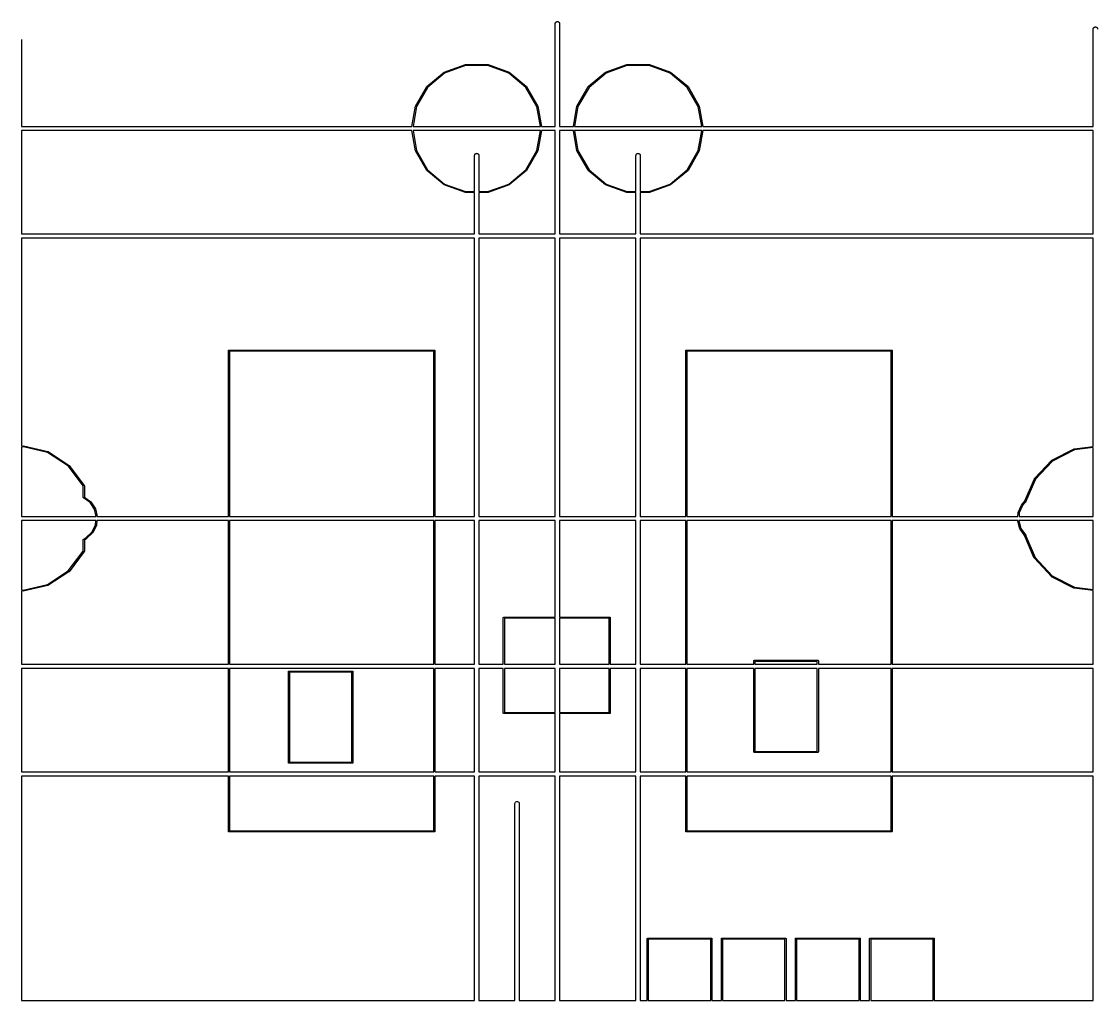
# Model space of a CAD drawing. Extents: x 15 to 494, y -198 to -76.
# Drawn here: x 251.6 to 302.4, y -156.7 to -110.5 of the extents above; entities that cross this region are included whole.
import ezdxf

# ---------------------------------------------------------------- set-up
doc = ezdxf.new("R2010")
doc.units = 0
doc.header["$MEASUREMENT"] = 0
doc.layers.add('BLACK', color=7, linetype='CONTINUOUS')

msp = doc.modelspace()

# ---------------------------------------------------------------- linework, layer by layer
at = {"layer": 'Black'}
for p, q in [((276.76, -110.617), (276.762, -110.608)), ((276.76, -115.47), (276.76, -110.617)), ((276.762, -110.6), (276.765, -110.591)), ((276.762, -110.608), (276.762, -110.6)), ((276.765, -110.591), (276.766, -110.583)), ((276.766, -110.583), (276.77, -110.575)), ((276.77, -110.575), (276.773, -110.567)), ((276.773, -110.567), (276.779, -110.56)), ((276.779, -110.56), (276.783, -110.553)), ((276.783, -110.553), (276.79, -110.547)), ((276.79, -110.547), (276.796, -110.54)), ((276.796, -110.54), (276.803, -110.536)), ((276.803, -110.536), (276.81, -110.53)), ((276.81, -110.53), (276.818, -110.527)), ((276.818, -110.527), (276.826, -110.523)), ((276.826, -110.523), (276.834, -110.522)), ((276.834, -110.522), (276.843, -110.519)), ((276.843, -110.519), (276.851, -110.519)), ((276.851, -110.519), (276.86, -110.517)), ((276.86, -110.517), (276.869, -110.519)), ((276.869, -110.519), (276.877, -110.519)), ((276.877, -110.519), (276.886, -110.522)), ((276.886, -110.522), (276.894, -110.523)), ((276.894, -110.523), (276.902, -110.527)), ((276.902, -110.527), (276.91, -110.53)), ((276.91, -110.53), (276.917, -110.536)), ((276.917, -110.536), (276.924, -110.54)), ((276.924, -110.54), (276.93, -110.547)), ((276.93, -110.547), (276.937, -110.553)), ((276.937, -110.553), (276.941, -110.56)), ((276.941, -110.56), (276.947, -110.567)), ((276.947, -110.567), (276.95, -110.575)), ((276.95, -110.575), (276.954, -110.583)), ((276.954, -110.583), (276.955, -110.591)), ((276.955, -110.591), (276.958, -110.6)), ((276.958, -110.6), (276.958, -110.608)), ((276.958, -110.608), (276.96, -110.617)), ((276.96, -110.617), (276.96, -115.47)), ((302.16, -110.871), (302.162, -110.862)), ((302.16, -115.47), (302.16, -110.871)), ((302.162, -110.854), (302.165, -110.845)), ((302.162, -110.862), (302.162, -110.854)), ((302.165, -110.845), (302.166, -110.837)), ((302.166, -110.837), (302.17, -110.829)), ((302.17, -110.829), (302.173, -110.821)), ((302.173, -110.821), (302.179, -110.814)), ((302.179, -110.814), (302.183, -110.807)), ((302.183, -110.807), (302.19, -110.801)), ((302.19, -110.801), (302.196, -110.794)), ((302.196, -110.794), (302.203, -110.79)), ((302.203, -110.79), (302.21, -110.784)), ((302.21, -110.784), (302.218, -110.781)), ((302.218, -110.781), (302.226, -110.777)), ((302.226, -110.777), (302.234, -110.776)), ((302.234, -110.776), (302.243, -110.773)), ((302.243, -110.773), (302.251, -110.773)), ((302.251, -110.773), (302.26, -110.771)), ((302.26, -110.771), (302.269, -110.773)), ((302.269, -110.773), (302.277, -110.773)), ((302.277, -110.773), (302.286, -110.776)), ((302.286, -110.776), (302.294, -110.777)), ((302.294, -110.777), (302.302, -110.781)), ((302.302, -110.781), (302.31, -110.784)), ((302.31, -110.784), (302.317, -110.79)), ((302.317, -110.79), (302.324, -110.794)), ((302.324, -110.794), (302.33, -110.801)), ((302.33, -110.801), (302.337, -110.807)), ((302.337, -110.807), (302.341, -110.814)), ((302.341, -110.814), (302.347, -110.821)), ((302.347, -110.821), (302.35, -110.829)), ((302.35, -110.829), (302.354, -110.837)), ((302.354, -110.837), (302.355, -110.845)), ((302.355, -110.845), (302.358, -110.854)), ((302.358, -110.854), (302.358, -110.862)), ((302.358, -110.862), (302.36, -110.871)), ((251.558, -111.37), (251.56, -111.379)), ((251.56, -111.379), (251.56, -115.47)), ((271.512, -112.907), (272.516, -112.542)), ((272.525, -112.591), (271.537, -112.95)), ((272.516, -112.542), (273.584, -112.542)), ((273.575, -112.591), (272.525, -112.591)), ((274.562, -112.95), (273.575, -112.591)), ((273.584, -112.542), (274.587, -112.907)), ((279.132, -112.907), (280.136, -112.542)), ((280.145, -112.591), (279.157, -112.95)), ((280.136, -112.542), (281.204, -112.542)), ((281.195, -112.591), (280.145, -112.591)), ((282.183, -112.95), (281.195, -112.591)), ((281.204, -112.542), (282.207, -112.907)), ((270.694, -113.593), (271.512, -112.907)), ((271.537, -112.95), (270.733, -113.626)), ((275.367, -113.626), (274.562, -112.95)), ((274.587, -112.907), (275.406, -113.593)), ((278.314, -113.593), (279.132, -112.907)), ((279.157, -112.95), (278.353, -113.626)), ((282.987, -113.626), (282.183, -112.95)), ((282.207, -112.907), (283.026, -113.593)), ((270.16, -114.518), (270.694, -113.593)), ((270.733, -113.626), (270.207, -114.535)), ((275.893, -114.535), (275.367, -113.626)), ((275.406, -113.593), (275.94, -114.518)), ((277.78, -114.518), (278.314, -113.593)), ((278.353, -113.626), (277.827, -114.535)), ((283.513, -114.535), (282.987, -113.626)), ((283.026, -113.593), (283.56, -114.518)), ((269.993, -115.47), (270.16, -114.518)), ((270.207, -114.535), (270.043, -115.47)), ((276.057, -115.47), (275.893, -114.535)), ((275.94, -114.518), (276.107, -115.47)), ((277.613, -115.47), (277.78, -114.518)), ((277.827, -114.535), (277.663, -115.47)), ((283.677, -115.47), (283.513, -114.535)), ((283.56, -114.518), (283.727, -115.47)), ((251.56, -115.47), (269.993, -115.47)), ((251.56, -115.67), (251.56, -120.55)), ((269.993, -115.67), (251.56, -115.67)), ((270.16, -116.622), (269.993, -115.67)), ((270.043, -115.47), (276.057, -115.47)), ((270.043, -115.67), (270.207, -116.605)), ((276.057, -115.67), (270.043, -115.67)), ((275.893, -116.605), (276.057, -115.67)), ((276.107, -115.67), (275.94, -116.622)), ((276.107, -115.47), (276.76, -115.47)), ((276.76, -115.67), (276.107, -115.67)), ((276.76, -120.55), (276.76, -115.67)), ((276.96, -115.47), (277.613, -115.47)), ((276.96, -115.67), (276.96, -120.55)), ((277.613, -115.67), (276.96, -115.67)), ((277.78, -116.622), (277.613, -115.67)), ((277.663, -115.47), (283.677, -115.47)), ((277.663, -115.67), (277.827, -116.605)), ((283.677, -115.67), (277.663, -115.67)), ((283.513, -116.605), (283.677, -115.67)), ((283.727, -115.67), (283.56, -116.622)), ((283.727, -115.47), (302.16, -115.47)), ((302.16, -115.67), (283.727, -115.67)), ((302.16, -120.55), (302.16, -115.67)), ((270.694, -117.547), (270.16, -116.622)), ((270.207, -116.605), (270.733, -117.514)), ((272.95, -116.84), (272.952, -116.831)), ((272.95, -118.549), (272.95, -116.84)), ((272.952, -116.823), (272.955, -116.814)), ((272.952, -116.831), (272.952, -116.823)), ((272.955, -116.814), (272.956, -116.806)), ((272.956, -116.806), (272.96, -116.798)), ((272.96, -116.798), (272.963, -116.79)), ((272.963, -116.79), (272.969, -116.783)), ((272.969, -116.783), (272.973, -116.776)), ((272.973, -116.776), (272.98, -116.77)), ((272.98, -116.77), (272.986, -116.763)), ((272.986, -116.763), (272.993, -116.759)), ((272.993, -116.759), (273, -116.753)), ((273, -116.753), (273.008, -116.75)), ((273.008, -116.75), (273.016, -116.746)), ((273.016, -116.746), (273.024, -116.745)), ((273.024, -116.745), (273.033, -116.742)), ((273.033, -116.742), (273.041, -116.742)), ((273.041, -116.742), (273.05, -116.74)), ((273.05, -116.74), (273.059, -116.742)), ((273.059, -116.742), (273.067, -116.742)), ((273.067, -116.742), (273.076, -116.745)), ((273.076, -116.745), (273.084, -116.746)), ((273.084, -116.746), (273.092, -116.75)), ((273.092, -116.75), (273.1, -116.753)), ((273.1, -116.753), (273.107, -116.759)), ((273.107, -116.759), (273.114, -116.763)), ((273.114, -116.763), (273.12, -116.77)), ((273.12, -116.77), (273.127, -116.776)), ((273.127, -116.776), (273.131, -116.783)), ((273.131, -116.783), (273.137, -116.79)), ((273.137, -116.79), (273.14, -116.798)), ((273.14, -116.798), (273.144, -116.806)), ((273.144, -116.806), (273.145, -116.814)), ((273.145, -116.814), (273.148, -116.823)), ((273.148, -116.823), (273.148, -116.831)), ((273.148, -116.831), (273.15, -116.84)), ((273.15, -116.84), (273.15, -118.549)), ((275.367, -117.514), (275.893, -116.605)), ((275.94, -116.622), (275.406, -117.547)), ((278.314, -117.547), (277.78, -116.622)), ((277.827, -116.605), (278.353, -117.514)), ((280.57, -116.84), (280.572, -116.831)), ((280.57, -118.549), (280.57, -116.84)), ((280.572, -116.823), (280.575, -116.814)), ((280.572, -116.831), (280.572, -116.823)), ((280.575, -116.814), (280.576, -116.806)), ((280.576, -116.806), (280.58, -116.798)), ((280.58, -116.798), (280.583, -116.79)), ((280.583, -116.79), (280.589, -116.783)), ((280.589, -116.783), (280.593, -116.776)), ((280.593, -116.776), (280.6, -116.77)), ((280.6, -116.77), (280.606, -116.763)), ((280.606, -116.763), (280.613, -116.759)), ((280.613, -116.759), (280.62, -116.753)), ((280.62, -116.753), (280.628, -116.75)), ((280.628, -116.75), (280.636, -116.746)), ((280.636, -116.746), (280.644, -116.745)), ((280.644, -116.745), (280.653, -116.742)), ((280.653, -116.742), (280.661, -116.742)), ((280.661, -116.742), (280.67, -116.74)), ((280.67, -116.74), (280.679, -116.742)), ((280.679, -116.742), (280.687, -116.742)), ((280.687, -116.742), (280.696, -116.745)), ((280.696, -116.745), (280.704, -116.746)), ((280.704, -116.746), (280.712, -116.75)), ((280.712, -116.75), (280.72, -116.753)), ((280.72, -116.753), (280.727, -116.759)), ((280.727, -116.759), (280.734, -116.763)), ((280.734, -116.763), (280.74, -116.77)), ((280.74, -116.77), (280.747, -116.776)), ((280.747, -116.776), (280.751, -116.783)), ((280.751, -116.783), (280.757, -116.79)), ((280.757, -116.79), (280.76, -116.798)), ((280.76, -116.798), (280.764, -116.806)), ((280.764, -116.806), (280.765, -116.814)), ((280.765, -116.814), (280.768, -116.823)), ((280.768, -116.823), (280.768, -116.831)), ((280.768, -116.831), (280.77, -116.84)), ((280.77, -116.84), (280.77, -118.549)), ((282.987, -117.514), (283.513, -116.605)), ((283.56, -116.622), (283.026, -117.547)), ((271.512, -118.233), (270.694, -117.547)), ((270.733, -117.514), (271.537, -118.19)), ((274.562, -118.19), (275.367, -117.514)), ((275.406, -117.547), (274.587, -118.233)), ((279.132, -118.233), (278.314, -117.547)), ((278.353, -117.514), (279.157, -118.19)), ((282.183, -118.19), (282.987, -117.514)), ((283.026, -117.547), (282.207, -118.233)), ((272.516, -118.598), (271.512, -118.233)), ((271.537, -118.19), (272.525, -118.549)), ((273.575, -118.549), (274.562, -118.19)), ((274.587, -118.233), (273.584, -118.598)), ((280.136, -118.598), (279.132, -118.233)), ((279.157, -118.19), (280.145, -118.549)), ((281.195, -118.549), (282.183, -118.19)), ((282.207, -118.233), (281.204, -118.598)), ((272.95, -118.598), (272.516, -118.598)), ((272.525, -118.549), (272.95, -118.549)), ((272.95, -120.55), (272.95, -118.598)), ((273.15, -118.549), (273.575, -118.549)), ((273.584, -118.598), (273.15, -118.598)), ((273.15, -118.598), (273.15, -120.55)), ((280.57, -118.598), (280.136, -118.598)), ((280.145, -118.549), (280.57, -118.549)), ((280.57, -120.55), (280.57, -118.598)), ((280.77, -118.549), (281.195, -118.549)), ((281.204, -118.598), (280.77, -118.598)), ((280.77, -118.598), (280.77, -120.55)), ((251.56, -120.55), (272.95, -120.55)), ((272.95, -120.75), (251.56, -120.75)), ((251.56, -120.75), (251.56, -130.563)), ((272.95, -133.885), (272.95, -120.75)), ((273.15, -120.55), (276.76, -120.55)), ((273.15, -120.75), (273.15, -133.885)), ((276.76, -120.75), (273.15, -120.75)), ((276.76, -133.885), (276.76, -120.75)), ((276.96, -120.55), (280.57, -120.55)), ((276.96, -120.75), (276.96, -133.885)), ((280.57, -120.75), (276.96, -120.75)), ((280.57, -133.885), (280.57, -120.75)), ((280.77, -120.55), (302.16, -120.55)), ((280.77, -120.75), (280.77, -133.885)), ((302.16, -120.75), (280.77, -120.75)), ((302.16, -130.587), (302.16, -120.75)), ((261.327, -126.05), (261.328, -126.048)), ((261.327, -126.052), (261.327, -126.05)), ((261.327, -126.054), (261.327, -126.052)), ((261.327, -133.885), (261.327, -126.054)), ((261.328, -126.048), (261.329, -126.045)), ((261.329, -126.045), (261.33, -126.044)), ((261.33, -126.041), (261.332, -126.04)), ((261.33, -126.044), (261.33, -126.041)), ((261.332, -126.04), (261.333, -126.038)), ((261.333, -126.038), (261.335, -126.037)), ((261.335, -126.037), (261.336, -126.035)), ((261.336, -126.035), (261.338, -126.034)), ((261.338, -126.034), (261.339, -126.032)), ((261.339, -126.032), (261.342, -126.032)), ((261.342, -126.032), (261.343, -126.031)), ((261.343, -126.031), (261.346, -126.03)), ((261.346, -126.03), (261.348, -126.029)), ((261.348, -126.029), (261.35, -126.029)), ((261.35, -126.029), (261.352, -126.029)), ((261.352, -126.029), (271.052, -126.029)), ((261.377, -126.079), (261.377, -133.885)), ((271.027, -126.079), (261.377, -126.079)), ((271.027, -133.885), (271.027, -126.079)), ((271.052, -126.029), (271.054, -126.029)), ((271.054, -126.029), (271.056, -126.029)), ((271.056, -126.029), (271.058, -126.03)), ((271.058, -126.03), (271.061, -126.031)), ((271.061, -126.031), (271.062, -126.032)), ((271.062, -126.032), (271.065, -126.032)), ((271.065, -126.032), (271.066, -126.034)), ((271.066, -126.034), (271.068, -126.035)), ((271.068, -126.035), (271.069, -126.037)), ((271.069, -126.037), (271.071, -126.038)), ((271.071, -126.038), (271.072, -126.04)), ((271.072, -126.04), (271.074, -126.041)), ((271.074, -126.041), (271.074, -126.044)), ((271.074, -126.044), (271.075, -126.045)), ((271.075, -126.045), (271.076, -126.048)), ((271.076, -126.048), (271.077, -126.05)), ((271.077, -126.05), (271.077, -126.052)), ((271.077, -126.052), (271.077, -126.054)), ((271.077, -126.054), (271.077, -133.885)), ((282.917, -126.05), (282.918, -126.048)), ((282.917, -126.052), (282.917, -126.05)), ((282.917, -126.054), (282.917, -126.052)), ((282.917, -133.885), (282.917, -126.054)), ((282.918, -126.048), (282.919, -126.045)), ((282.919, -126.045), (282.92, -126.044)), ((282.92, -126.041), (282.922, -126.04)), ((282.92, -126.044), (282.92, -126.041)), ((282.922, -126.04), (282.923, -126.038)), ((282.923, -126.038), (282.925, -126.037)), ((282.925, -126.037), (282.926, -126.035)), ((282.926, -126.035), (282.928, -126.034)), ((282.928, -126.034), (282.929, -126.032)), ((282.929, -126.032), (282.932, -126.032)), ((282.932, -126.032), (282.933, -126.031)), ((282.933, -126.031), (282.936, -126.03)), ((282.936, -126.03), (282.938, -126.029)), ((282.938, -126.029), (282.94, -126.029)), ((282.94, -126.029), (282.942, -126.029)), ((282.942, -126.029), (292.642, -126.029)), ((282.967, -126.079), (282.967, -133.885)), ((292.617, -126.079), (282.967, -126.079)), ((292.617, -133.885), (292.617, -126.079)), ((292.642, -126.029), (292.644, -126.029)), ((292.644, -126.029), (292.646, -126.029)), ((292.646, -126.029), (292.648, -126.03)), ((292.648, -126.03), (292.651, -126.031)), ((292.651, -126.031), (292.652, -126.032)), ((292.652, -126.032), (292.654, -126.032)), ((292.654, -126.032), (292.656, -126.034)), ((292.656, -126.034), (292.658, -126.035)), ((292.658, -126.035), (292.659, -126.037)), ((292.659, -126.037), (292.661, -126.038)), ((292.661, -126.038), (292.662, -126.04)), ((292.662, -126.04), (292.664, -126.041)), ((292.664, -126.041), (292.664, -126.044)), ((292.664, -126.044), (292.665, -126.045)), ((292.665, -126.045), (292.666, -126.048)), ((292.666, -126.048), (292.667, -126.05)), ((292.667, -126.05), (292.667, -126.052)), ((292.667, -126.052), (292.667, -126.054)), ((292.667, -126.054), (292.667, -133.885)), ((251.56, -130.563), (251.647, -130.553)), ((251.647, -130.553), (251.655, -130.554)), ((251.655, -130.554), (252.809, -130.824)), ((251.655, -130.554), (251.655, -130.554)), ((251.648, -130.603), (251.56, -130.614)), ((251.56, -130.614), (251.56, -133.885)), ((252.793, -130.872), (251.648, -130.603)), ((253.778, -131.515), (252.793, -130.872)), ((252.809, -130.824), (252.817, -130.827)), ((252.817, -130.827), (253.809, -131.476)), ((300.204, -131.231), (301.262, -130.696)), ((301.28, -130.743), (300.23, -131.274)), ((301.262, -130.696), (301.268, -130.694)), ((301.268, -130.694), (301.27, -130.694)), ((301.27, -130.694), (302.16, -130.587)), ((302.16, -130.638), (301.28, -130.743)), ((302.16, -133.885), (302.16, -130.638)), ((254.475, -132.443), (253.778, -131.515)), ((253.809, -131.476), (253.812, -131.479)), ((253.812, -131.479), (253.815, -131.482)), ((253.815, -131.482), (254.52, -132.42)), ((299.386, -132.1), (300.197, -131.236)), ((300.23, -131.274), (299.425, -132.131)), ((300.197, -131.236), (300.204, -131.231)), ((254.475, -132.985), (254.475, -132.443)), ((254.52, -132.42), (254.522, -132.423)), ((254.522, -132.423), (254.523, -132.426)), ((254.523, -132.426), (254.524, -132.427)), ((254.524, -132.427), (254.524, -132.428)), ((254.524, -132.428), (254.524, -132.431)), ((254.524, -132.431), (254.525, -132.435)), ((254.525, -132.435), (254.525, -132.972)), ((298.917, -133.19), (299.381, -132.107)), ((299.425, -132.131), (298.961, -133.217)), ((299.381, -132.107), (299.382, -132.106)), ((299.382, -132.106), (299.386, -132.1)), ((254.476, -132.988), (254.475, -132.985)), ((254.476, -132.991), (254.476, -132.988)), ((254.476, -132.992), (254.476, -132.991)), ((254.477, -132.994), (254.476, -132.992)), ((254.478, -132.996), (254.477, -132.994)), ((254.479, -132.999), (254.478, -132.996)), ((254.48, -133), (254.479, -132.999)), ((254.481, -133.001), (254.48, -133)), ((254.483, -133.003), (254.481, -133.001)), ((254.485, -133.005), (254.483, -133.003)), ((254.793, -133.234), (254.485, -133.005)), ((254.525, -132.972), (254.827, -133.196)), ((255.003, -133.55), (254.793, -133.234)), ((254.827, -133.196), (254.833, -133.203)), ((254.833, -133.203), (255.047, -133.527)), ((255.082, -133.885), (255.003, -133.55)), ((255.047, -133.527), (255.048, -133.529)), ((255.048, -133.529), (255.05, -133.535)), ((255.05, -133.535), (255.134, -133.885)), ((298.619, -133.708), (298.776, -133.355)), ((298.82, -133.379), (298.667, -133.724)), ((298.776, -133.355), (298.777, -133.353)), ((298.777, -133.353), (298.779, -133.35)), ((298.779, -133.35), (298.901, -133.199)), ((298.939, -133.231), (298.82, -133.379)), ((298.901, -133.199), (298.907, -133.194)), ((298.907, -133.194), (298.915, -133.19)), ((298.915, -133.19), (298.917, -133.19)), ((298.941, -133.232), (298.939, -133.231)), ((298.949, -133.229), (298.941, -133.232)), ((298.956, -133.224), (298.949, -133.229)), ((298.961, -133.217), (298.956, -133.224)), ((251.56, -133.885), (255.082, -133.885)), ((251.56, -134.085), (251.56, -137.358)), ((255.072, -134.085), (251.56, -134.085)), ((255.047, -134.297), (255.072, -134.085)), ((255.122, -134.085), (255.096, -134.307)), ((261.327, -134.085), (255.122, -134.085)), ((255.134, -133.885), (261.327, -133.885)), ((261.327, -140.87), (261.327, -134.085)), ((261.377, -133.885), (271.027, -133.885)), ((261.377, -134.085), (261.377, -140.87)), ((271.027, -134.085), (261.377, -134.085)), ((271.027, -140.87), (271.027, -134.085)), ((271.077, -133.885), (272.95, -133.885)), ((271.077, -134.085), (271.077, -140.87)), ((272.95, -134.085), (271.077, -134.085)), ((272.95, -140.87), (272.95, -134.085)), ((273.15, -133.885), (276.76, -133.885)), ((273.15, -134.085), (273.15, -140.87)), ((276.76, -134.085), (273.15, -134.085)), ((276.76, -138.645), (276.76, -134.085)), ((276.96, -133.885), (280.57, -133.885)), ((276.96, -134.085), (276.96, -138.645)), ((280.57, -134.085), (276.96, -134.085)), ((280.57, -140.87), (280.57, -134.085)), ((280.77, -133.885), (282.917, -133.885)), ((280.77, -134.085), (280.77, -140.87)), ((282.917, -134.085), (280.77, -134.085)), ((282.917, -140.87), (282.917, -134.085)), ((282.967, -133.885), (292.617, -133.885)), ((282.967, -134.085), (282.967, -140.87)), ((292.617, -134.085), (282.967, -134.085)), ((292.617, -140.87), (292.617, -134.085)), ((292.667, -133.885), (298.606, -133.885)), ((292.667, -134.085), (292.667, -140.87)), ((298.592, -134.085), (292.667, -134.085)), ((298.591, -134.101), (298.592, -134.085)), ((298.592, -134.11), (298.591, -134.101)), ((298.699, -134.48), (298.592, -134.11)), ((298.606, -133.885), (298.617, -133.716)), ((298.617, -133.716), (298.619, -133.708)), ((298.642, -134.085), (298.641, -134.1)), ((298.641, -134.1), (298.746, -134.462)), ((302.16, -134.085), (298.642, -134.085)), ((298.667, -133.724), (298.656, -133.885)), ((298.656, -133.885), (302.16, -133.885)), ((302.16, -137.333), (302.16, -134.085)), ((254.878, -134.636), (255.047, -134.297)), ((255.094, -134.315), (254.92, -134.662)), ((255.096, -134.307), (255.094, -134.315)), ((298.703, -134.488), (298.699, -134.48)), ((298.928, -134.797), (298.703, -134.488)), ((298.703, -134.488), (298.703, -134.488)), ((298.746, -134.462), (298.97, -134.77)), ((254.475, -134.985), (254.477, -134.976)), ((254.475, -135.527), (254.475, -134.985)), ((254.477, -134.976), (254.481, -134.969)), ((254.481, -134.969), (254.487, -134.963)), ((254.487, -134.963), (254.496, -134.96)), ((254.496, -134.96), (254.504, -134.96)), ((254.504, -134.96), (254.508, -134.962)), ((254.508, -134.962), (254.509, -134.96)), ((254.509, -134.96), (254.513, -134.952)), ((254.513, -134.952), (254.52, -134.947)), ((254.52, -134.947), (254.601, -134.898)), ((254.528, -134.993), (254.525, -134.992)), ((254.525, -134.992), (254.525, -135.535)), ((254.537, -134.993), (254.528, -134.993)), ((254.545, -134.99), (254.537, -134.993)), ((254.629, -134.939), (254.545, -134.99)), ((254.601, -134.898), (254.878, -134.636)), ((254.631, -134.938), (254.629, -134.939)), ((254.633, -134.936), (254.631, -134.938)), ((254.915, -134.669), (254.633, -134.936)), ((254.92, -134.662), (254.915, -134.669)), ((298.924, -134.811), (298.925, -134.803)), ((298.926, -134.82), (298.924, -134.811)), ((298.925, -134.803), (298.928, -134.797)), ((299.375, -135.853), (298.926, -134.82)), ((298.97, -134.77), (298.974, -134.778)), ((298.973, -134.795), (298.971, -134.798)), ((298.971, -134.798), (298.972, -134.8)), ((298.972, -134.8), (299.419, -135.829)), ((298.975, -134.787), (298.973, -134.795)), ((298.974, -134.778), (298.975, -134.787)), ((253.769, -136.463), (254.475, -135.527)), ((254.52, -135.55), (253.806, -136.496)), ((254.522, -135.547), (254.52, -135.55)), ((254.523, -135.544), (254.522, -135.547)), ((254.524, -135.543), (254.523, -135.544)), ((254.525, -135.535), (254.524, -135.539)), ((254.524, -135.539), (254.524, -135.542)), ((254.524, -135.542), (254.524, -135.543)), ((299.377, -135.856), (299.375, -135.853)), ((299.379, -135.86), (299.377, -135.856)), ((300.187, -136.727), (299.379, -135.86)), ((299.419, -135.829), (300.221, -136.689)), ((252.783, -137.103), (253.769, -136.463)), ((253.8, -136.502), (252.806, -137.147)), ((253.806, -136.496), (253.8, -136.502)), ((253.8, -136.502), (253.8, -136.502)), ((251.636, -137.367), (252.783, -137.103)), ((252.798, -137.151), (251.643, -137.417)), ((252.806, -137.147), (252.798, -137.151)), ((300.193, -136.731), (300.187, -136.727)), ((300.194, -136.732), (300.193, -136.731)), ((301.25, -137.27), (300.194, -136.732)), ((300.221, -136.689), (301.269, -137.224)), ((251.56, -137.358), (251.636, -137.367)), ((251.635, -137.418), (251.56, -137.408)), ((251.56, -137.408), (251.56, -140.87)), ((251.643, -137.417), (251.635, -137.418)), ((251.635, -137.418), (251.635, -137.418)), ((251.635, -137.418), (251.635, -137.418)), ((251.643, -137.417), (251.643, -137.417)), ((301.258, -137.273), (301.25, -137.27)), ((302.16, -137.384), (301.258, -137.273)), ((301.269, -137.224), (302.16, -137.333)), ((302.16, -140.87), (302.16, -137.384)), ((274.305, -138.666), (274.306, -138.664)), ((274.305, -138.668), (274.305, -138.666)), ((274.305, -138.67), (274.305, -138.668)), ((274.305, -140.87), (274.305, -138.67)), ((274.306, -138.664), (274.307, -138.661)), ((274.307, -138.661), (274.308, -138.66)), ((274.308, -138.657), (274.31, -138.656)), ((274.308, -138.66), (274.308, -138.657)), ((274.31, -138.656), (274.311, -138.654)), ((274.311, -138.654), (274.313, -138.653)), ((274.313, -138.653), (274.314, -138.651)), ((274.314, -138.651), (274.316, -138.65)), ((274.316, -138.65), (274.317, -138.648)), ((274.317, -138.648), (274.32, -138.648)), ((274.32, -138.648), (274.321, -138.647)), ((274.321, -138.647), (274.324, -138.646)), ((274.324, -138.646), (274.326, -138.645)), ((274.326, -138.645), (274.328, -138.645)), ((274.328, -138.645), (274.33, -138.645)), ((274.33, -138.645), (276.76, -138.645)), ((276.96, -138.645), (279.33, -138.645)), ((279.33, -138.645), (279.332, -138.645)), ((279.332, -138.645), (279.334, -138.645)), ((279.334, -138.645), (279.336, -138.646)), ((279.336, -138.646), (279.339, -138.647)), ((279.339, -138.647), (279.34, -138.648)), ((279.34, -138.648), (279.342, -138.648)), ((279.342, -138.648), (279.344, -138.65)), ((279.344, -138.65), (279.346, -138.651)), ((279.346, -138.651), (279.347, -138.653)), ((279.347, -138.653), (279.349, -138.654)), ((279.349, -138.654), (279.35, -138.656)), ((279.35, -138.656), (279.352, -138.657)), ((279.352, -138.657), (279.352, -138.66)), ((279.352, -138.66), (279.353, -138.661)), ((279.353, -138.661), (279.354, -138.664)), ((279.354, -138.664), (279.355, -138.666)), ((279.355, -138.666), (279.355, -138.668)), ((279.355, -138.668), (279.355, -138.67)), ((279.355, -138.67), (279.355, -140.87)), ((274.355, -138.695), (274.355, -140.87)), ((276.76, -138.695), (274.355, -138.695)), ((276.76, -140.87), (276.76, -138.695)), ((276.96, -138.695), (276.96, -140.87)), ((279.305, -138.695), (276.96, -138.695)), ((279.305, -140.87), (279.305, -138.695)), ((286.13, -140.701), (286.131, -140.699)), ((286.13, -140.703), (286.13, -140.701)), ((286.13, -140.705), (286.13, -140.703)), ((286.13, -140.87), (286.13, -140.705)), ((286.131, -140.699), (286.132, -140.696)), ((286.132, -140.696), (286.133, -140.695)), ((286.133, -140.692), (286.135, -140.691)), ((286.133, -140.695), (286.133, -140.692)), ((286.135, -140.691), (286.136, -140.689)), ((286.136, -140.689), (286.138, -140.688)), ((286.138, -140.688), (286.139, -140.686)), ((286.139, -140.686), (286.141, -140.685)), ((286.141, -140.685), (286.142, -140.683)), ((286.142, -140.683), (286.145, -140.683)), ((286.145, -140.683), (286.146, -140.682)), ((286.146, -140.682), (286.149, -140.681)), ((286.149, -140.681), (286.151, -140.68)), ((286.151, -140.68), (286.153, -140.68)), ((286.153, -140.68), (286.155, -140.68)), ((286.155, -140.68), (289.155, -140.68)), ((289.155, -140.68), (289.157, -140.68)), ((289.157, -140.68), (289.159, -140.68)), ((289.159, -140.68), (289.161, -140.681)), ((289.161, -140.681), (289.164, -140.682)), ((289.164, -140.682), (289.165, -140.683)), ((289.165, -140.683), (289.167, -140.683)), ((289.167, -140.683), (289.169, -140.685)), ((289.169, -140.685), (289.171, -140.686)), ((289.171, -140.686), (289.172, -140.688)), ((289.172, -140.688), (289.174, -140.689)), ((289.174, -140.689), (289.175, -140.691)), ((289.175, -140.691), (289.177, -140.692)), ((289.177, -140.692), (289.177, -140.695)), ((289.177, -140.695), (289.178, -140.696)), ((289.178, -140.696), (289.179, -140.699)), ((289.179, -140.699), (289.18, -140.701)), ((289.18, -140.701), (289.18, -140.703)), ((289.18, -140.703), (289.18, -140.705)), ((289.18, -140.705), (289.18, -140.87)), ((251.56, -140.87), (261.327, -140.87)), ((251.56, -141.07), (251.56, -145.95)), ((261.327, -141.07), (251.56, -141.07)), ((261.327, -145.95), (261.327, -141.07)), ((261.377, -140.87), (271.027, -140.87)), ((261.377, -141.07), (261.377, -145.95)), ((271.027, -141.07), (261.377, -141.07)), ((264.159, -141.209), (264.16, -141.207)), ((264.159, -141.211), (264.159, -141.209)), ((264.159, -141.213), (264.159, -141.211)), ((264.159, -145.513), (264.159, -141.213)), ((264.16, -141.207), (264.161, -141.204)), ((264.161, -141.204), (264.162, -141.203)), ((264.162, -141.201), (264.164, -141.199)), ((264.162, -141.203), (264.162, -141.201)), ((264.164, -141.199), (264.165, -141.197)), ((264.165, -141.197), (264.167, -141.196)), ((264.167, -141.196), (264.168, -141.194)), ((264.168, -141.194), (264.17, -141.193)), ((264.17, -141.193), (264.171, -141.191)), ((264.171, -141.191), (264.174, -141.191)), ((264.174, -141.191), (264.175, -141.19)), ((264.175, -141.19), (264.178, -141.189)), ((264.178, -141.189), (264.18, -141.188)), ((264.18, -141.188), (264.182, -141.188)), ((264.182, -141.188), (264.184, -141.188)), ((264.184, -141.188), (267.184, -141.188)), ((267.184, -141.188), (267.186, -141.188)), ((267.186, -141.188), (267.188, -141.188)), ((267.188, -141.188), (267.19, -141.189)), ((267.19, -141.189), (267.193, -141.19)), ((267.193, -141.19), (267.194, -141.191)), ((267.194, -141.191), (267.197, -141.191)), ((267.197, -141.191), (267.198, -141.193)), ((267.198, -141.193), (267.2, -141.194)), ((267.2, -141.194), (267.201, -141.196)), ((267.201, -141.196), (267.203, -141.197)), ((267.203, -141.197), (267.204, -141.199)), ((267.204, -141.199), (267.206, -141.201)), ((267.206, -141.201), (267.206, -141.203)), ((267.206, -141.203), (267.207, -141.204)), ((267.207, -141.204), (267.208, -141.207)), ((267.208, -141.207), (267.209, -141.209)), ((267.209, -141.209), (267.209, -141.211)), ((267.209, -141.211), (267.209, -141.213)), ((267.209, -141.213), (267.209, -145.513)), ((271.027, -145.95), (271.027, -141.07)), ((271.077, -140.87), (272.95, -140.87)), ((271.077, -141.07), (271.077, -145.95)), ((272.95, -141.07), (271.077, -141.07)), ((272.95, -145.95), (272.95, -141.07)), ((273.15, -140.87), (274.305, -140.87)), ((273.15, -141.07), (273.15, -145.95)), ((274.305, -141.07), (273.15, -141.07)), ((274.305, -143.17), (274.305, -141.07)), ((274.355, -140.87), (276.76, -140.87)), ((274.355, -141.07), (274.355, -143.145)), ((276.76, -141.07), (274.355, -141.07)), ((276.76, -143.145), (276.76, -141.07)), ((276.96, -140.87), (279.305, -140.87)), ((276.96, -141.07), (276.96, -143.145)), ((279.305, -141.07), (276.96, -141.07)), ((279.305, -143.145), (279.305, -141.07)), ((279.355, -140.87), (280.57, -140.87)), ((279.355, -141.07), (279.355, -143.17)), ((280.57, -141.07), (279.355, -141.07)), ((280.57, -145.95), (280.57, -141.07)), ((280.77, -140.87), (282.917, -140.87)), ((280.77, -141.07), (280.77, -145.95)), ((282.917, -141.07), (280.77, -141.07)), ((282.917, -145.95), (282.917, -141.07)), ((282.967, -140.87), (286.13, -140.87)), ((286.13, -141.07), (282.967, -141.07)), ((282.967, -141.07), (282.967, -145.95)), ((286.13, -145.005), (286.13, -141.07)), ((286.18, -140.73), (286.18, -140.87)), ((289.13, -140.73), (286.18, -140.73)), ((286.18, -140.87), (289.13, -140.87)), ((286.18, -141.07), (286.18, -144.98)), ((289.13, -141.07), (286.18, -141.07)), ((289.13, -140.87), (289.13, -140.73)), ((289.13, -144.98), (289.13, -141.07)), ((289.18, -140.87), (292.617, -140.87)), ((289.18, -141.07), (289.18, -145.005)), ((292.617, -141.07), (289.18, -141.07)), ((292.617, -145.95), (292.617, -141.07)), ((292.667, -140.87), (302.16, -140.87)), ((292.667, -141.07), (292.667, -145.95)), ((302.16, -141.07), (292.667, -141.07)), ((302.16, -145.95), (302.16, -141.07)), ((264.209, -141.238), (264.209, -145.488)), ((267.159, -141.238), (264.209, -141.238)), ((267.159, -145.488), (267.159, -141.238)), ((274.305, -143.172), (274.305, -143.17)), ((274.305, -143.174), (274.305, -143.172)), ((274.306, -143.176), (274.305, -143.174)), ((274.307, -143.179), (274.306, -143.176)), ((274.308, -143.18), (274.307, -143.179)), ((274.308, -143.183), (274.308, -143.18)), ((274.31, -143.184), (274.308, -143.183)), ((274.311, -143.186), (274.31, -143.184)), ((274.313, -143.187), (274.311, -143.186)), ((274.314, -143.189), (274.313, -143.187)), ((274.316, -143.19), (274.314, -143.189)), ((274.317, -143.192), (274.316, -143.19)), ((274.32, -143.192), (274.317, -143.192)), ((274.321, -143.193), (274.32, -143.192)), ((274.324, -143.194), (274.321, -143.193)), ((274.326, -143.195), (274.324, -143.194)), ((274.328, -143.195), (274.326, -143.195)), ((274.33, -143.195), (274.328, -143.195)), ((276.76, -143.195), (274.33, -143.195)), ((274.355, -143.145), (276.76, -143.145)), ((276.76, -145.95), (276.76, -143.195)), ((276.96, -143.145), (279.305, -143.145)), ((279.33, -143.195), (276.96, -143.195)), ((276.96, -143.195), (276.96, -145.95)), ((279.332, -143.195), (279.33, -143.195)), ((279.334, -143.195), (279.332, -143.195)), ((279.336, -143.194), (279.334, -143.195)), ((279.339, -143.193), (279.336, -143.194)), ((279.34, -143.192), (279.339, -143.193)), ((279.342, -143.192), (279.34, -143.192)), ((279.344, -143.19), (279.342, -143.192)), ((279.346, -143.189), (279.344, -143.19)), ((279.347, -143.187), (279.346, -143.189)), ((279.349, -143.186), (279.347, -143.187)), ((279.35, -143.184), (279.349, -143.186)), ((279.352, -143.183), (279.35, -143.184)), ((279.353, -143.179), (279.352, -143.18)), ((279.352, -143.18), (279.352, -143.183)), ((279.354, -143.176), (279.353, -143.179)), ((279.355, -143.174), (279.354, -143.176)), ((279.355, -143.17), (279.355, -143.172)), ((279.355, -143.172), (279.355, -143.174)), ((286.13, -145.007), (286.13, -145.005)), ((286.13, -145.009), (286.13, -145.007)), ((286.131, -145.011), (286.13, -145.009)), ((286.132, -145.014), (286.131, -145.011)), ((286.133, -145.015), (286.132, -145.014)), ((286.133, -145.017), (286.133, -145.015)), ((286.135, -145.019), (286.133, -145.017)), ((286.136, -145.021), (286.135, -145.019)), ((286.138, -145.022), (286.136, -145.021)), ((286.139, -145.024), (286.138, -145.022)), ((286.141, -145.025), (286.139, -145.024)), ((286.142, -145.027), (286.141, -145.025)), ((286.145, -145.027), (286.142, -145.027)), ((286.146, -145.028), (286.145, -145.027)), ((286.149, -145.029), (286.146, -145.028)), ((286.151, -145.03), (286.149, -145.029)), ((286.153, -145.03), (286.151, -145.03)), ((286.155, -145.03), (286.153, -145.03)), ((289.155, -145.03), (286.155, -145.03)), ((286.18, -144.98), (289.13, -144.98)), ((289.157, -145.03), (289.155, -145.03)), ((289.159, -145.03), (289.157, -145.03)), ((289.161, -145.029), (289.159, -145.03)), ((289.164, -145.028), (289.161, -145.029)), ((289.165, -145.027), (289.164, -145.028)), ((289.167, -145.027), (289.165, -145.027)), ((289.169, -145.025), (289.167, -145.027)), ((289.171, -145.024), (289.169, -145.025)), ((289.172, -145.022), (289.171, -145.024)), ((289.174, -145.021), (289.172, -145.022)), ((289.175, -145.019), (289.174, -145.021)), ((289.177, -145.017), (289.175, -145.019)), ((289.178, -145.014), (289.177, -145.015)), ((289.177, -145.015), (289.177, -145.017)), ((289.179, -145.011), (289.178, -145.014)), ((289.18, -145.009), (289.179, -145.011)), ((289.18, -145.005), (289.18, -145.007)), ((289.18, -145.007), (289.18, -145.009)), ((264.159, -145.515), (264.159, -145.513)), ((264.159, -145.517), (264.159, -145.515)), ((264.16, -145.519), (264.159, -145.517)), ((264.161, -145.522), (264.16, -145.519)), ((264.162, -145.523), (264.161, -145.522)), ((264.162, -145.525), (264.162, -145.523)), ((264.164, -145.527), (264.162, -145.525)), ((264.165, -145.529), (264.164, -145.527)), ((264.167, -145.53), (264.165, -145.529)), ((264.168, -145.532), (264.167, -145.53)), ((264.17, -145.533), (264.168, -145.532)), ((264.171, -145.535), (264.17, -145.533)), ((264.174, -145.535), (264.171, -145.535)), ((264.175, -145.536), (264.174, -145.535)), ((264.178, -145.537), (264.175, -145.536)), ((264.18, -145.538), (264.178, -145.537)), ((264.182, -145.538), (264.18, -145.538)), ((264.184, -145.538), (264.182, -145.538)), ((267.184, -145.538), (264.184, -145.538)), ((264.209, -145.488), (267.159, -145.488)), ((267.186, -145.538), (267.184, -145.538)), ((267.188, -145.538), (267.186, -145.538)), ((267.19, -145.537), (267.188, -145.538)), ((267.193, -145.536), (267.19, -145.537)), ((267.194, -145.535), (267.193, -145.536)), ((267.197, -145.535), (267.194, -145.535)), ((267.198, -145.533), (267.197, -145.535)), ((267.2, -145.532), (267.198, -145.533)), ((267.201, -145.53), (267.2, -145.532)), ((267.203, -145.529), (267.201, -145.53)), ((267.204, -145.527), (267.203, -145.529)), ((267.206, -145.525), (267.204, -145.527)), ((267.207, -145.522), (267.206, -145.523)), ((267.206, -145.523), (267.206, -145.525)), ((267.208, -145.519), (267.207, -145.522)), ((267.209, -145.517), (267.208, -145.519)), ((267.209, -145.513), (267.209, -145.515)), ((267.209, -145.515), (267.209, -145.517)), ((251.56, -145.95), (261.327, -145.95)), ((261.327, -146.15), (251.56, -146.15)), ((251.56, -146.15), (251.56, -156.745)), ((261.327, -148.754), (261.327, -146.15)), ((261.377, -145.95), (271.027, -145.95)), ((261.377, -146.15), (261.377, -148.729)), ((271.027, -146.15), (261.377, -146.15)), ((271.027, -148.729), (271.027, -146.15)), ((271.077, -145.95), (272.95, -145.95)), ((271.077, -146.15), (271.077, -148.754)), ((272.95, -146.15), (271.077, -146.15)), ((272.95, -156.745), (272.95, -146.15)), ((273.15, -145.95), (276.76, -145.95)), ((273.15, -146.15), (273.15, -156.745)), ((276.76, -146.15), (273.15, -146.15)), ((276.76, -156.745), (276.76, -146.15)), ((276.96, -145.95), (280.57, -145.95)), ((276.96, -146.15), (276.96, -156.745)), ((280.57, -146.15), (276.96, -146.15)), ((280.57, -156.745), (280.57, -146.15)), ((280.77, -145.95), (282.917, -145.95)), ((282.917, -146.15), (280.77, -146.15)), ((280.77, -146.15), (280.77, -156.745)), ((282.917, -148.754), (282.917, -146.15)), ((282.967, -145.95), (292.617, -145.95)), ((282.967, -146.15), (282.967, -148.729)), ((292.617, -146.15), (282.967, -146.15)), ((292.617, -148.729), (292.617, -146.15)), ((292.667, -145.95), (302.16, -145.95)), ((292.667, -146.15), (292.667, -148.754)), ((302.16, -146.15), (292.667, -146.15)), ((302.16, -156.745), (302.16, -146.15)), ((274.855, -147.447), (274.861, -147.413)), ((274.855, -156.745), (274.855, -147.447)), ((274.861, -147.413), (274.878, -147.383)), ((274.878, -147.383), (274.905, -147.36)), ((274.905, -147.36), (274.938, -147.349)), ((274.938, -147.349), (274.972, -147.349)), ((274.972, -147.349), (275.005, -147.36)), ((275.005, -147.36), (275.032, -147.383)), ((275.032, -147.383), (275.049, -147.413)), ((275.049, -147.413), (275.055, -147.447)), ((275.055, -147.447), (275.055, -156.745)), ((261.327, -148.756), (261.327, -148.754)), ((261.327, -148.758), (261.327, -148.756)), ((261.328, -148.76), (261.327, -148.758)), ((261.329, -148.763), (261.328, -148.76)), ((261.33, -148.764), (261.329, -148.763)), ((261.33, -148.766), (261.33, -148.764)), ((261.332, -148.768), (261.33, -148.766)), ((261.333, -148.77), (261.332, -148.768)), ((261.335, -148.771), (261.333, -148.77)), ((261.336, -148.773), (261.335, -148.771)), ((261.338, -148.774), (261.336, -148.773)), ((261.339, -148.776), (261.338, -148.774)), ((261.342, -148.776), (261.339, -148.776)), ((261.343, -148.777), (261.342, -148.776)), ((261.346, -148.778), (261.343, -148.777)), ((261.348, -148.779), (261.346, -148.778)), ((261.35, -148.779), (261.348, -148.779)), ((261.352, -148.779), (261.35, -148.779)), ((271.052, -148.779), (261.352, -148.779)), ((261.377, -148.729), (271.027, -148.729)), ((271.054, -148.779), (271.052, -148.779)), ((271.056, -148.779), (271.054, -148.779)), ((271.058, -148.778), (271.056, -148.779)), ((271.061, -148.777), (271.058, -148.778)), ((271.062, -148.776), (271.061, -148.777)), ((271.065, -148.776), (271.062, -148.776)), ((271.066, -148.774), (271.065, -148.776)), ((271.068, -148.773), (271.066, -148.774)), ((271.069, -148.771), (271.068, -148.773)), ((271.071, -148.77), (271.069, -148.771)), ((271.072, -148.768), (271.071, -148.77)), ((271.074, -148.766), (271.072, -148.768)), ((271.075, -148.763), (271.074, -148.764)), ((271.074, -148.764), (271.074, -148.766)), ((271.076, -148.76), (271.075, -148.763)), ((271.077, -148.758), (271.076, -148.76)), ((271.077, -148.754), (271.077, -148.756)), ((271.077, -148.756), (271.077, -148.758)), ((282.917, -148.756), (282.917, -148.754)), ((282.917, -148.758), (282.917, -148.756)), ((282.918, -148.76), (282.917, -148.758)), ((282.919, -148.763), (282.918, -148.76)), ((282.92, -148.764), (282.919, -148.763)), ((282.92, -148.766), (282.92, -148.764)), ((282.922, -148.768), (282.92, -148.766)), ((282.923, -148.77), (282.922, -148.768)), ((282.925, -148.771), (282.923, -148.77)), ((282.926, -148.773), (282.925, -148.771)), ((282.928, -148.774), (282.926, -148.773)), ((282.929, -148.776), (282.928, -148.774)), ((282.932, -148.776), (282.929, -148.776)), ((282.933, -148.777), (282.932, -148.776)), ((282.936, -148.778), (282.933, -148.777)), ((282.938, -148.779), (282.936, -148.778)), ((282.94, -148.779), (282.938, -148.779)), ((282.942, -148.779), (282.94, -148.779)), ((292.642, -148.779), (282.942, -148.779)), ((282.967, -148.729), (292.617, -148.729)), ((292.644, -148.779), (292.642, -148.779)), ((292.646, -148.779), (292.644, -148.779)), ((292.648, -148.778), (292.646, -148.779)), ((292.651, -148.777), (292.648, -148.778)), ((292.652, -148.776), (292.651, -148.777)), ((292.654, -148.776), (292.652, -148.776)), ((292.656, -148.774), (292.654, -148.776)), ((292.658, -148.773), (292.656, -148.774)), ((292.659, -148.771), (292.658, -148.773)), ((292.661, -148.77), (292.659, -148.771)), ((292.662, -148.768), (292.661, -148.77)), ((292.664, -148.766), (292.662, -148.768)), ((292.665, -148.763), (292.664, -148.764)), ((292.664, -148.764), (292.664, -148.766)), ((292.666, -148.76), (292.665, -148.763)), ((292.667, -148.758), (292.666, -148.76)), ((292.667, -148.754), (292.667, -148.756)), ((292.667, -148.756), (292.667, -148.758)), ((281.103, -153.822), (281.104, -153.82)), ((281.103, -156.745), (281.103, -153.822)), ((281.104, -153.816), (281.105, -153.813)), ((281.104, -153.818), (281.104, -153.816)), ((281.104, -153.82), (281.104, -153.818)), ((281.105, -153.813), (281.106, -153.811)), ((281.106, -153.811), (281.107, -153.809)), ((281.107, -153.809), (281.108, -153.808)), ((281.108, -153.808), (281.109, -153.806)), ((281.109, -153.806), (281.111, -153.804)), ((281.111, -153.804), (281.112, -153.803)), ((281.112, -153.803), (281.114, -153.802)), ((281.114, -153.802), (281.116, -153.8)), ((281.116, -153.8), (281.118, -153.8)), ((281.118, -153.8), (281.12, -153.798)), ((281.12, -153.798), (281.122, -153.798)), ((281.122, -153.798), (281.124, -153.797)), ((281.124, -153.797), (281.126, -153.797)), ((281.126, -153.797), (281.128, -153.797)), ((281.128, -153.797), (284.128, -153.797)), ((281.153, -153.847), (281.153, -156.745)), ((284.103, -153.847), (281.153, -153.847)), ((284.103, -156.745), (284.103, -153.847)), ((284.128, -153.797), (284.13, -153.797)), ((284.13, -153.797), (284.133, -153.797)), ((284.133, -153.797), (284.135, -153.798)), ((284.135, -153.798), (284.137, -153.798)), ((284.137, -153.798), (284.139, -153.8)), ((284.139, -153.8), (284.141, -153.8)), ((284.141, -153.8), (284.142, -153.802)), ((284.142, -153.802), (284.144, -153.803)), ((284.144, -153.803), (284.146, -153.804)), ((284.146, -153.804), (284.147, -153.806)), ((284.147, -153.806), (284.148, -153.808)), ((284.148, -153.808), (284.15, -153.809)), ((284.15, -153.809), (284.151, -153.811)), ((284.151, -153.811), (284.152, -153.813)), ((284.152, -153.813), (284.152, -153.816)), ((284.152, -153.816), (284.153, -153.818)), ((284.153, -153.818), (284.153, -153.82)), ((284.153, -153.82), (284.153, -153.822)), ((284.153, -153.822), (284.153, -156.745)), ((284.603, -153.822), (284.604, -153.82)), ((284.603, -156.745), (284.603, -153.822)), ((284.604, -153.816), (284.605, -153.813)), ((284.604, -153.818), (284.604, -153.816)), ((284.604, -153.82), (284.604, -153.818)), ((284.605, -153.813), (284.606, -153.811)), ((284.606, -153.811), (284.607, -153.809)), ((284.607, -153.809), (284.608, -153.808)), ((284.608, -153.808), (284.609, -153.806)), ((284.609, -153.806), (284.611, -153.804)), ((284.611, -153.804), (284.612, -153.803)), ((284.612, -153.803), (284.614, -153.802)), ((284.614, -153.802), (284.616, -153.8)), ((284.616, -153.8), (284.618, -153.8)), ((284.618, -153.8), (284.62, -153.798)), ((284.62, -153.798), (284.622, -153.798)), ((284.622, -153.798), (284.624, -153.797)), ((284.624, -153.797), (284.626, -153.797)), ((284.626, -153.797), (284.628, -153.797)), ((284.628, -153.797), (287.628, -153.797)), ((284.653, -153.847), (284.653, -156.745)), ((287.603, -153.847), (284.653, -153.847)), ((287.603, -156.745), (287.603, -153.847)), ((287.628, -153.797), (287.63, -153.797)), ((287.63, -153.797), (287.633, -153.797)), ((287.633, -153.797), (287.635, -153.798)), ((287.635, -153.798), (287.637, -153.798)), ((287.637, -153.798), (287.639, -153.8)), ((287.639, -153.8), (287.641, -153.8)), ((287.641, -153.8), (287.642, -153.802)), ((287.642, -153.802), (287.644, -153.803)), ((287.644, -153.803), (287.646, -153.804)), ((287.646, -153.804), (287.647, -153.806)), ((287.647, -153.806), (287.648, -153.808)), ((287.648, -153.808), (287.65, -153.809)), ((287.65, -153.809), (287.651, -153.811)), ((287.651, -153.811), (287.652, -153.813)), ((287.652, -153.813), (287.652, -153.816)), ((287.652, -153.816), (287.653, -153.818)), ((287.653, -153.818), (287.653, -153.82)), ((287.653, -153.82), (287.653, -153.822)), ((287.653, -153.822), (287.653, -156.745)), ((288.103, -153.822), (288.104, -153.82)), ((288.103, -156.745), (288.103, -153.822)), ((288.104, -153.816), (288.105, -153.813)), ((288.104, -153.818), (288.104, -153.816)), ((288.104, -153.82), (288.104, -153.818)), ((288.105, -153.813), (288.106, -153.811)), ((288.106, -153.811), (288.107, -153.809)), ((288.107, -153.809), (288.108, -153.808)), ((288.108, -153.808), (288.109, -153.806)), ((288.109, -153.806), (288.111, -153.804)), ((288.111, -153.804), (288.112, -153.803)), ((288.112, -153.803), (288.114, -153.802)), ((288.114, -153.802), (288.116, -153.8)), ((288.116, -153.8), (288.118, -153.8)), ((288.118, -153.8), (288.12, -153.798)), ((288.12, -153.798), (288.122, -153.798)), ((288.122, -153.798), (288.124, -153.797)), ((288.124, -153.797), (288.126, -153.797)), ((288.126, -153.797), (288.128, -153.797)), ((288.128, -153.797), (291.128, -153.797)), ((288.153, -153.847), (288.153, -156.745)), ((291.103, -153.847), (288.153, -153.847)), ((291.103, -156.745), (291.103, -153.847)), ((291.128, -153.797), (291.13, -153.797)), ((291.13, -153.797), (291.133, -153.797)), ((291.133, -153.797), (291.135, -153.798)), ((291.135, -153.798), (291.137, -153.798)), ((291.137, -153.798), (291.139, -153.8)), ((291.139, -153.8), (291.141, -153.8)), ((291.141, -153.8), (291.142, -153.802)), ((291.142, -153.802), (291.144, -153.803)), ((291.144, -153.803), (291.146, -153.804)), ((291.146, -153.804), (291.147, -153.806)), ((291.147, -153.806), (291.148, -153.808)), ((291.148, -153.808), (291.15, -153.809)), ((291.15, -153.809), (291.151, -153.811)), ((291.151, -153.811), (291.152, -153.813)), ((291.152, -153.813), (291.152, -153.816)), ((291.152, -153.816), (291.153, -153.818)), ((291.153, -153.818), (291.153, -153.82)), ((291.153, -153.82), (291.153, -153.822)), ((291.153, -153.822), (291.153, -156.745)), ((291.603, -153.822), (291.604, -153.82)), ((291.603, -156.745), (291.603, -153.822)), ((291.604, -153.816), (291.605, -153.813)), ((291.604, -153.818), (291.604, -153.816)), ((291.604, -153.82), (291.604, -153.818)), ((291.605, -153.813), (291.606, -153.811)), ((291.606, -153.811), (291.607, -153.809)), ((291.607, -153.809), (291.608, -153.808)), ((291.608, -153.808), (291.609, -153.806)), ((291.609, -153.806), (291.611, -153.804)), ((291.611, -153.804), (291.612, -153.803)), ((291.612, -153.803), (291.614, -153.802)), ((291.614, -153.802), (291.616, -153.8)), ((291.616, -153.8), (291.618, -153.8)), ((291.618, -153.8), (291.62, -153.798)), ((291.62, -153.798), (291.622, -153.798)), ((291.622, -153.798), (291.624, -153.797)), ((291.624, -153.797), (291.626, -153.797)), ((291.626, -153.797), (291.628, -153.797)), ((291.628, -153.797), (294.628, -153.797)), ((291.653, -153.847), (291.653, -156.745)), ((294.603, -153.847), (291.653, -153.847)), ((294.603, -156.745), (294.603, -153.847)), ((294.628, -153.797), (294.63, -153.797)), ((294.63, -153.797), (294.633, -153.797)), ((294.633, -153.797), (294.635, -153.798)), ((294.635, -153.798), (294.637, -153.798)), ((294.637, -153.798), (294.639, -153.8)), ((294.639, -153.8), (294.641, -153.8)), ((294.641, -153.8), (294.642, -153.802)), ((294.642, -153.802), (294.644, -153.803)), ((294.644, -153.803), (294.646, -153.804)), ((294.646, -153.804), (294.647, -153.806)), ((294.647, -153.806), (294.648, -153.808)), ((294.648, -153.808), (294.65, -153.809)), ((294.65, -153.809), (294.651, -153.811)), ((294.651, -153.811), (294.652, -153.813)), ((294.652, -153.813), (294.652, -153.816)), ((294.652, -153.816), (294.653, -153.818)), ((294.653, -153.818), (294.653, -153.82)), ((294.653, -153.82), (294.653, -153.822)), ((294.653, -153.822), (294.653, -156.745)), ((251.56, -156.745), (272.95, -156.745)), ((273.15, -156.745), (274.855, -156.745)), ((275.055, -156.745), (276.76, -156.745)), ((276.96, -156.745), (280.57, -156.745)), ((280.77, -156.745), (281.103, -156.745)), ((281.153, -156.745), (284.103, -156.745)), ((284.153, -156.745), (284.603, -156.745)), ((284.653, -156.745), (287.603, -156.745)), ((287.653, -156.745), (288.103, -156.745)), ((288.153, -156.745), (291.103, -156.745)), ((291.153, -156.745), (291.603, -156.745)), ((291.653, -156.745), (294.603, -156.745)), ((294.653, -156.745), (302.16, -156.745))]:
    msp.add_line(p, q, dxfattribs=at)

doc.saveas('drawing.dxf')
